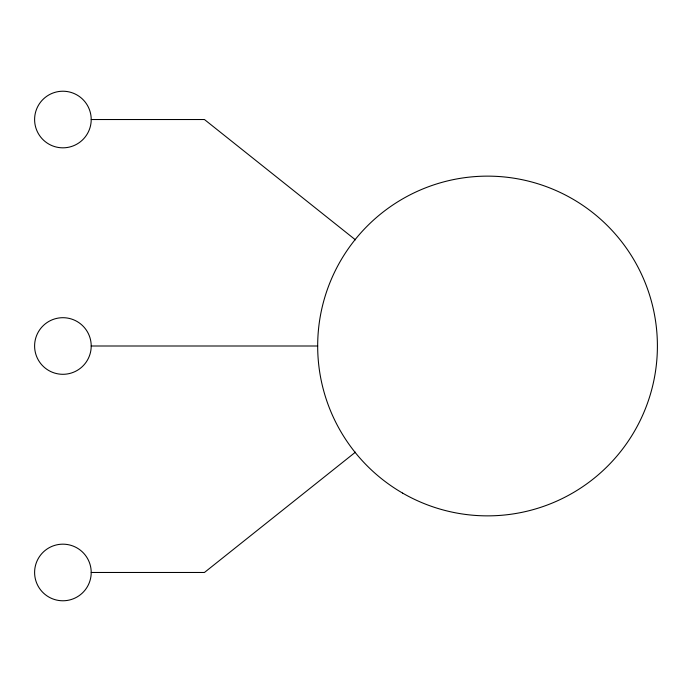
<?xml version="1.0" encoding="UTF-8"?>
<svg xmlns="http://www.w3.org/2000/svg" width="692" height="692" viewBox="0 0 692 692"><rect width="100%" height="100%" fill="white"/><g stroke="black" fill="none" stroke-linecap="round" stroke-linejoin="round"><path stroke-width="1.04" d="M355.437 452.161L204.451 572.474L91.214 572.474A28.311 28.311 0 0 0 48.751 547.96A28.311 28.311 0 0 0 48.751 596.988A28.311 28.311 0 0 0 91.214 572.474M91.214 119.526A28.311 28.311 0 0 0 48.751 95.012A28.311 28.311 0 0 0 48.751 144.04A28.311 28.311 0 0 0 91.214 119.526L204.451 119.526L355.437 239.839M91.214 346A28.311 28.311 0 0 0 48.751 321.486A28.311 28.311 0 0 0 48.751 370.514A28.311 28.311 0 0 0 91.214 346L317.689 346M402.614 493.102A169.851 169.851 0 0 0 657.4 346A169.851 169.851 0 0 0 402.614 198.898A169.851 169.851 0 0 0 402.614 493.102"/></g></svg>
